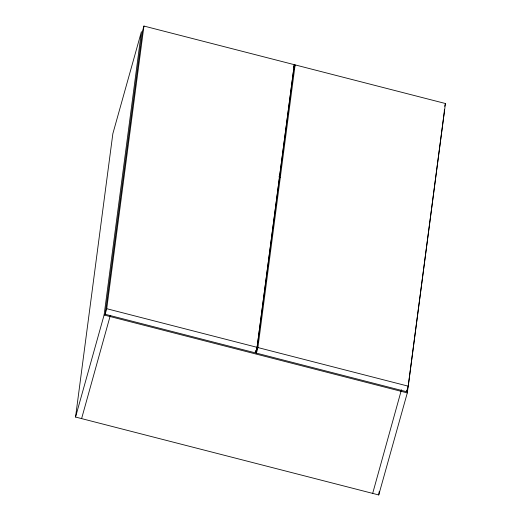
<?xml version="1.0" encoding="UTF-8"?>
<svg xmlns="http://www.w3.org/2000/svg" width="521" height="521" viewBox="0 0 521 521"><rect width="100%" height="100%" fill="white"/><g stroke="black" fill="none" stroke-linecap="round" stroke-linejoin="round"><path stroke-width="0.78" d="M75.545 417.047L112.849 133.715L141.412 31.683L104.109 315.01L75.545 417.047L378.741 494.95L407.305 392.912L444.608 109.586L444.172 111.142M105.17 314.274L142.383 31.618L143.939 26.05L294.274 64.676L257.061 347.331L255.505 352.899L105.17 314.274L106.727 308.706L143.939 26.05M110.335 315.355L81.608 418.604M255.505 352.899L255.824 350.483M256.345 353.114L293.557 70.459L295.12 64.891L445.455 103.523L408.243 386.178L406.68 391.74L256.345 353.114L257.908 347.553L295.12 64.891M378.741 494.95L379.164 491.733M401.457 389.747L372.678 493.394M406.68 391.74L406.894 390.131M293.499 67.456L294.274 64.676M444.673 106.304L445.455 103.523M278.807 176.88L280.376 177.283M106.727 308.706L257.061 347.331M257.908 347.553L408.243 386.178M255.244 351.33L256.814 351.734M104.109 315.01L407.305 392.912"/></g></svg>
